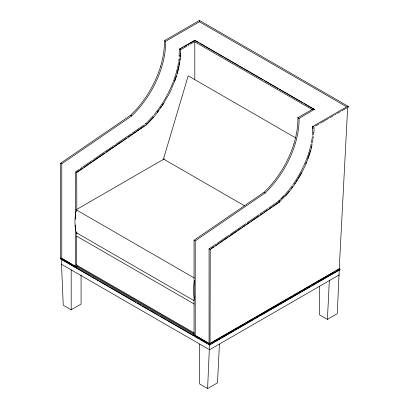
<?xml version="1.0" encoding="UTF-8"?>
<svg xmlns="http://www.w3.org/2000/svg" width="409" height="409" viewBox="0 0 409 409"><rect width="100%" height="100%" fill="white"/><g stroke="black" fill="none" stroke-linecap="round" stroke-linejoin="round"><path stroke-width="0.61" d="M179.127 55.696L179.306 49.192L194.812 40.24L314.357 109.372L299.081 118.354A69.239 39.975 -60 0 1 265.032 193.058L195.221 240.865L195.221 335.584A0.69 0.399 0 0 0 195.328 335.503M180.369 53.006L180.303 55.501A69.954 40.389 -60 0 1 180.216 56.652M180.594 48.686L179.306 49.192L180.64 49.985C180.747 58.681 179.137 67.301 176.668 75.609L174.316 82.449M312.563 132.736L312.742 126.233L314.097 127.035L313.938 132.802M199.674 344.056L199.674 383.969L207.614 388.55L209.556 343.995M219.444 344.056L217.496 382.844L207.614 388.55M319.465 286.3L319.465 314.807L327.404 319.388L329.347 280.605M210.108 343.32L339.235 268.774L339.721 268.846L340.206 269.337L339.235 269.894L337.287 313.683L327.404 319.388M75.767 211.842L75.476 213.902A60 34.642 -60 0 0 75.476 229.193L75.767 230.916M194.377 280.318L194.086 282.379A60 34.642 -60 0 0 194.086 297.675L194.377 299.393M311.924 145.89C307.374 164.801 297.818 182.409 284.782 196.811M76.611 233.616L76.769 233.263A4.392 2.536 -60 0 1 76.958 232.895M168.217 95.834L171.494 89.198M164.515 102.286L156.033 114.321L151.345 119.776M312.481 109.372L313.166 108.973L314.107 109.116M151.31 119.817L146.356 124.842L76.815 172.47L75.435 171.744L75.435 219.27M278.948 200.793L283.774 195.885M60.706 258.069A0.69 0.399 0 0 0 60.88 258.58A0.69 0.399 0 0 0 61.785 258.549L61.785 163.825L131.596 116.018A69.239 39.975 -60 0 0 165.645 41.319L199.444 21.805L346.73 106.841C347.313 105.287 349.961 107.276 347.67 107.419L339.235 268.999L335.922 270.911M76.166 171.468L79.315 169.311M80.363 168.59L92.434 160.323M93.487 159.602L114.479 145.226M115.532 144.505L131.279 133.723M132.327 133.002L144.397 124.735M76.611 172.337L82.398 168.375M83.978 167.296L91.34 162.25M92.393 161.529L104.489 153.247M106.069 152.163L113.431 147.122M114.484 146.402L122.378 140.998M123.426 140.277L126.585 138.114M128.16 137.035L135.527 131.989M136.58 131.269L144.469 125.87M209.071 343.58L209.071 248.861L215.896 244.188M216.944 243.473L229.02 235.206M230.068 234.485L245.814 223.703M246.862 222.982L258.938 214.715M259.986 213.994L267.859 208.605M268.907 207.884L278.882 201.054A0.69 0.297 49.8 0 1 279.255 200.845A0.69 0.297 49.8 0 1 279.853 201.611A0.69 0.297 49.8 0 1 279.48 201.821L273.166 206.146M211.095 248.652L213.728 246.852M215.829 245.41L218.989 243.253M220.042 242.532L222.67 240.727M223.723 240.006L227.931 237.128M228.984 236.407L236.872 231.003M237.926 230.282L241.08 228.12M242.133 227.399L244.761 225.599M245.814 224.878L250.022 221.995M251.075 221.274L258.963 215.875M260.017 215.154L263.171 212.992M264.224 212.271L266.857 210.471M267.905 209.751L272.118 206.867M209.071 248.861L210.221 249.5L279.792 201.877M348.386 106.442L199.444 20.45L164.479 40.634C164.576 49.474 163.063 58.252 160.522 66.703L160.538 66.652C155.466 82.797 146.851 97.797 135.481 110.328L130.686 115.195L60.614 163.186L60.614 258.268M181.688 48.052L182.777 47.424M183.871 46.79L194.812 40.476L198.667 42.705M180.456 49.888L187.082 46.064M188.186 45.425L189.29 44.785M190.395 44.146L194.26 41.917M76.611 209.48L164.433 158.779M312.732 109.116L297.916 117.669C298.008 126.514 296.494 135.292 293.953 143.743L293.969 143.687C288.897 159.832 280.283 174.837 268.912 187.368L264.122 192.23L194.045 240.221L194.045 280.773M313.478 126.038L346.183 107.158M315.523 125.982L319.337 123.779M320.426 123.15L328.601 118.431M329.69 117.802L333.504 115.599M334.593 114.97L335.682 114.341M336.776 113.712L340.59 111.509M341.679 110.88L347.123 107.736M76.611 266.545L77.47 266.049M60.813 258.12L60.328 258.606L61.299 259.168L63.247 305.201L71.181 309.782L81.069 304.076L81.069 274.935M211.151 342.946L212.256 342.307M213.36 341.668L244.827 323.504M245.932 322.865L252.558 319.04M253.662 318.401L254.766 317.762M255.87 317.128L287.338 298.959M288.442 298.319L292.307 296.09M293.411 295.451L297.277 293.222M298.376 292.583L302.241 290.354M303.345 289.715L334.818 271.545M211.213 343.805L209.556 344.761L207.9 343.805M212.317 343.171L213.421 342.532M214.526 341.893L221.146 338.074M222.251 337.435L233.836 330.743M234.94 330.109L253.703 319.276M254.807 318.637L258.667 316.408M259.771 315.774L268.601 310.676M269.705 310.037L301.157 291.878M302.261 291.239L306.126 289.01M307.225 288.376L311.091 286.142M312.195 285.508L316.055 283.279M317.159 282.639L339.235 269.894M339.92 269.73L209.556 344.997L60.614 258.999M339.235 274.899L209.556 349.761L61.299 264.168M210.221 249.5L210.047 343.58M194.244 240.303L195.221 240.865M61.785 163.825L60.614 163.186L61.12 163.421M164.689 40.747L165.645 41.319M199.771 43.339L223.467 57.02M224.567 57.654L238.345 65.609M239.449 66.248L263.14 79.929M264.245 80.563L278.023 88.518M279.122 89.152L302.818 102.833M303.923 103.472L314.393 109.515M312.179 109.592L194.812 41.83L194.812 40.24M296.004 138.084L188.191 75.834L163.472 159.004L244.751 205.926M76.125 209.761L194.244 277.956M76.125 232.588L194.244 300.784M76.125 235.824L194.244 304.02M76.125 264.781L194.244 332.977M76.641 265.927L194.147 333.77M61.299 258.043L75.68 266.346M76.79 266.985L209.004 343.32M62.316 258.856L71.907 264.393M72.976 265.006L75.639 266.545M194.735 335.303L208.539 343.274M61.851 259.485L90.619 276.095M91.723 276.735L95.599 278.969M96.703 279.608L98.364 280.564M99.469 281.203L100.578 281.842M101.683 282.481L108.324 286.315M109.428 286.954L135.982 302.282M137.087 302.921L140.962 305.16M142.066 305.799L148.707 309.628M149.812 310.267L156.453 314.102M157.557 314.741L158.661 315.38M159.771 316.019L166.407 319.848M167.516 320.487L194.071 335.82M195.175 336.459L199.05 338.693M200.154 339.332L206.79 343.166M298.406 117.976L297.916 117.669L299.081 118.354M312.762 126.248L312.931 126.355A69.239 39.975 -60 0 1 312.931 128.769M76.723 172.404L76.815 209.454M199.444 20.45L199.444 21.805M194.812 42.239L194.812 79.285M194.244 281.244L194.244 298.621M194.045 298.529L194.045 335.303M76.815 233.125L76.815 234.746M76.611 210.042L76.611 211.944M76.611 231.601L76.611 232.869M76.611 236.105L76.611 265.063M75.435 224.981L75.435 266.826M71.181 269.874L71.181 309.782M312.721 133.058A69.239 39.975 -60 0 1 312.502 135.369M312.364 136.534A69.239 39.975 -60 0 1 311.29 143.068M311.034 144.275A69.239 39.975 -60 0 1 310.763 145.481M310.62 146.09A69.239 39.975 -60 0 1 309.138 151.581M308.953 152.194A69.239 39.975 -60 0 1 303.826 165.66M303.57 166.218A69.239 39.975 -60 0 1 292.824 184.837M292.113 185.834A69.239 39.975 -60 0 1 288.815 190.19M288.437 190.66A69.239 39.975 -60 0 1 281.576 198.406M279.787 200.19A69.239 39.975 -60 0 1 278.882 201.054M180.047 58.405A69.954 40.389 -60 0 1 179.832 60.174M179.577 61.963A69.954 40.389 -60 0 1 179.055 64.97M178.82 66.181A69.954 40.389 -60 0 1 178.559 67.403M178.288 68.62A69.954 40.389 -60 0 1 177.01 73.543M176.284 75.967A69.954 40.389 -60 0 1 174.536 81.084M173.897 82.787A69.954 40.389 -60 0 1 171.529 88.446M167.685 96.222A69.954 40.389 -60 0 1 164.587 101.626M163.605 103.211A69.954 40.389 -60 0 1 162.255 105.302M161.565 106.335A69.954 40.389 -60 0 1 160.517 107.864M158.723 110.374A69.954 40.389 -60 0 1 157.245 112.337M153.411 117.046A69.954 40.389 -60 0 1 148.145 122.741M147.306 123.569A69.954 40.389 -60 0 1 146.044 124.786A0.69 0.297 49.8 0 0 146.422 124.576A0.69 0.297 49.8 0 0 145.824 123.809A0.69 0.297 49.8 0 0 145.446 124.014A69.239 39.975 -60 0 0 153.477 115.481M76.723 266.627A0.69 0.399 0 0 1 76.217 267.22A0.69 0.399 0 0 1 75.46 266.724M179.331 55.45A69.239 39.975 -60 0 1 179.188 57.173M179.004 58.911A69.239 39.975 -60 0 1 178.692 61.263M178.508 62.444A69.239 39.975 -60 0 1 177.465 67.838M177.327 68.446A69.239 39.975 -60 0 1 173.411 81.345M173.196 81.907A69.239 39.975 -60 0 1 154.244 114.556M210.221 343.759A0.69 0.399 0 0 1 209.556 344.26A0.69 0.399 0 0 1 208.897 343.759M264.045 192.378A0.69 0.297 49.8 0 1 264.5 192.332A0.69 0.297 49.8 0 1 265.032 193.058M195.078 335.646A0.69 0.399 0 0 1 194.316 335.62A0.69 0.399 0 0 1 194.071 335.201M313.744 132.531A69.954 40.389 -60 0 1 313.539 134.858M313.34 136.621A69.954 40.389 -60 0 1 313.1 138.4M312.916 139.597A69.954 40.389 -60 0 1 312.374 142.613M312.123 143.83A69.954 40.389 -60 0 1 311.857 145.047M311.719 145.66A69.954 40.389 -60 0 1 311.116 148.114M310.441 150.584A69.954 40.389 -60 0 1 309.889 152.439M309.715 153.007A69.954 40.389 -60 0 1 307.762 158.692M306.423 162.092A69.954 40.389 -60 0 1 305.707 163.789M301.413 172.71A69.954 40.389 -60 0 1 298.34 178.13M297.369 179.72A69.954 40.389 -60 0 1 296.029 181.816M295.344 182.854A69.954 40.389 -60 0 1 294.654 183.886M292.88 186.412A69.954 40.389 -60 0 1 291.423 188.396M289.168 191.289A69.954 40.389 -60 0 1 285.656 195.441M284.454 196.77A69.954 40.389 -60 0 1 279.48 201.821M130.67 115.594A0.69 0.297 49.8 0 1 130.936 115.22A0.69 0.297 49.8 0 1 131.601 116.023"/></g></svg>
